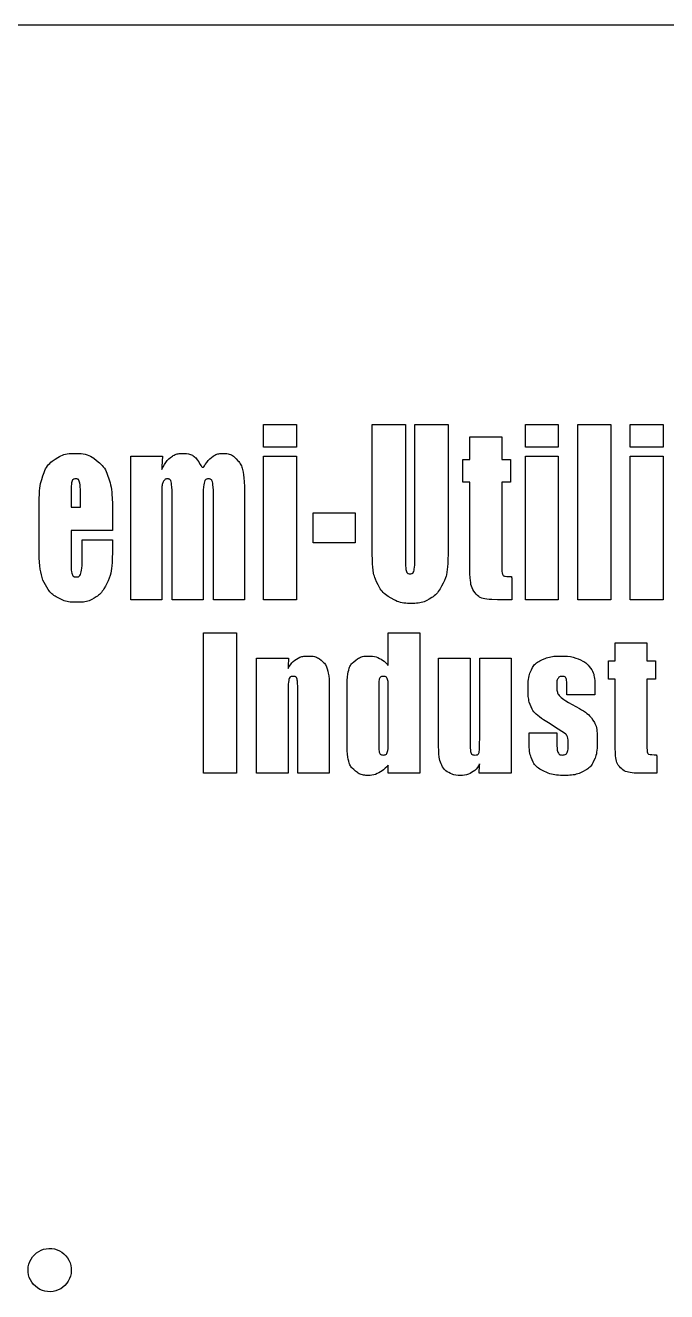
# Model space of a CAD drawing. Header units: metres. Extents: x -400 to 400, y -75 to 435.
# Drawn here: x 61.3 to 108.7, y 341.3 to 435 of the extents above; entities that cross this region are included whole.
import ezdxf

# ---------------------------------------------------------------- set-up
doc = ezdxf.new("R2010")
doc.units = ezdxf.units.M

msp = doc.modelspace()

# ---------------------------------------------------------------- linework, layer by layer
for p, q in [((390, 435), (20, 435)), ((78.8972, 403.786), (78.8972, 405.475)), ((78.8972, 405.475), (81.3268, 405.475)), ((81.3268, 405.475), (81.3268, 403.786)), ((86.9264, 397.562), (86.9264, 405.475)), ((86.9264, 405.475), (89.3853, 405.475)), ((89.3853, 405.475), (89.3853, 395.662)), ((90.0918, 395.816), (90.0918, 405.475)), ((90.0918, 405.475), (92.5506, 405.475)), ((92.5506, 405.475), (92.5506, 396.649)), ((98.2729, 403.786), (98.2729, 405.475)), ((98.2729, 405.475), (100.702, 405.475)), ((100.702, 405.475), (100.702, 403.786)), ((102.147, 392.514), (102.147, 405.475)), ((102.147, 405.475), (104.576, 405.475)), ((104.576, 405.475), (104.576, 392.514)), ((106.021, 403.786), (106.021, 405.475)), ((106.021, 405.475), (108.451, 405.475)), ((108.451, 405.475), (108.451, 403.786)), ((81.3268, 403.786), (78.8972, 403.786)), ((94.1533, 402.881), (94.1533, 404.554)), ((94.1533, 404.554), (96.5185, 404.554)), ((96.5185, 404.554), (96.5185, 402.881)), ((100.702, 403.786), (98.2729, 403.786)), ((108.451, 403.786), (106.021, 403.786)), ((63.2631, 402.756), (63.4689, 402.901)), ((63.4689, 402.901), (63.6785, 403.041)), ((63.6785, 403.041), (63.7858, 403.105)), ((63.7858, 403.105), (63.8959, 403.163)), ((63.8959, 403.163), (64.0098, 403.212)), ((64.0098, 403.212), (64.1276, 403.252)), ((64.1276, 403.252), (64.2493, 403.283)), ((64.2493, 403.283), (64.3748, 403.305)), ((64.3748, 403.305), (64.5044, 403.319)), ((64.5044, 403.319), (64.6389, 403.326)), ((64.6389, 403.326), (64.9257, 403.329)), ((64.9257, 403.329), (65.2366, 403.326)), ((65.2366, 403.326), (65.3942, 403.317)), ((65.3942, 403.317), (65.5482, 403.301)), ((65.5482, 403.301), (65.6956, 403.274)), ((65.6956, 403.274), (65.8356, 403.236)), ((65.8356, 403.236), (65.9686, 403.188)), ((65.9686, 403.188), (66.0943, 403.128)), ((66.0943, 403.128), (66.213, 403.059)), ((66.213, 403.059), (66.3262, 402.981)), ((66.3262, 402.981), (66.5438, 402.813)), ((66.5438, 402.813), (66.7561, 402.638)), ((69.0782, 392.514), (69.0782, 403.137)), ((69.0782, 403.137), (71.4084, 403.137)), ((71.4084, 403.137), (71.3777, 402.379)), ((71.7164, 402.746), (71.7742, 402.811)), ((71.7742, 402.811), (71.8956, 402.926)), ((71.8956, 402.926), (72.0215, 403.028)), ((72.0215, 403.028), (72.1487, 403.127)), ((72.1487, 403.127), (72.2138, 403.172)), ((72.2138, 403.172), (72.2803, 403.212)), ((72.2803, 403.212), (72.3491, 403.247)), ((72.3491, 403.247), (72.42, 403.275)), ((72.42, 403.275), (72.4933, 403.297)), ((72.4933, 403.297), (72.5685, 403.313)), ((72.5685, 403.313), (72.6467, 403.322)), ((72.6467, 403.322), (72.7314, 403.327)), ((72.7314, 403.327), (72.9371, 403.329)), ((72.9371, 403.329), (73.0648, 403.328)), ((73.0648, 403.328), (73.2048, 403.321)), ((73.2048, 403.321), (73.3503, 403.301)), ((73.3503, 403.301), (73.4228, 403.285)), ((73.4228, 403.285), (73.4942, 403.262)), ((73.4942, 403.262), (73.5636, 403.234)), ((73.5636, 403.234), (73.6308, 403.2)), ((73.6308, 403.2), (73.6961, 403.159)), ((73.6961, 403.159), (73.7591, 403.112)), ((73.7591, 403.112), (73.8202, 403.059)), ((73.8202, 403.059), (73.8791, 402.999)), ((73.8791, 402.999), (73.9359, 402.934)), ((73.9359, 402.934), (73.9906, 402.861)), ((73.9906, 402.861), (74.0937, 402.703)), ((74.7434, 402.746), (74.8016, 402.811)), ((74.8016, 402.811), (74.9227, 402.926)), ((74.9227, 402.926), (75.0467, 403.028)), ((75.0467, 403.028), (75.1718, 403.127)), ((75.1718, 403.127), (75.2355, 403.172)), ((75.2355, 403.172), (75.3004, 403.212)), ((75.3004, 403.212), (75.3669, 403.247)), ((75.3669, 403.247), (75.4352, 403.275)), ((75.4352, 403.275), (75.5051, 403.297)), ((75.5051, 403.297), (75.5768, 403.313)), ((75.5768, 403.313), (75.6504, 403.322)), ((75.6504, 403.322), (75.7267, 403.327)), ((75.7267, 403.327), (75.8922, 403.329)), ((75.8922, 403.329), (76.077, 403.326)), ((76.077, 403.326), (76.172, 403.32)), ((76.172, 403.32), (76.2654, 403.307)), ((76.2654, 403.307), (76.3549, 403.286)), ((76.3549, 403.286), (76.44, 403.257)), ((76.44, 403.257), (76.5209, 403.219)), ((76.5209, 403.219), (76.5973, 403.174)), ((76.5973, 403.174), (76.6697, 403.12)), ((76.6697, 403.12), (76.7389, 403.06)), ((76.7389, 403.06), (76.8716, 402.929)), ((76.8716, 402.929), (77.0011, 402.794)), ((77.0011, 402.794), (77.0622, 402.725)), ((78.8972, 392.514), (78.8972, 403.137)), ((78.8972, 403.137), (81.3268, 403.137)), ((81.3268, 403.137), (81.3268, 392.514)), ((93.6451, 401.2), (93.6451, 402.881)), ((93.6451, 402.881), (94.1533, 402.881)), ((96.5185, 402.881), (97.155, 402.881)), ((97.155, 402.881), (97.155, 401.2)), ((98.2729, 392.514), (98.2729, 403.137)), ((98.2729, 403.137), (100.702, 403.137)), ((100.702, 403.137), (100.702, 392.514)), ((106.021, 392.514), (106.021, 403.137)), ((106.021, 403.137), (108.451, 403.137)), ((108.451, 403.137), (108.451, 392.514)), ((62.5696, 401.668), (62.6635, 401.934)), ((62.6635, 401.934), (62.715, 402.062)), ((62.715, 402.062), (62.772, 402.184)), ((62.772, 402.184), (62.836, 402.298)), ((62.836, 402.298), (62.9072, 402.405)), ((62.9072, 402.405), (62.9859, 402.504)), ((62.9859, 402.504), (63.0717, 402.595)), ((63.0717, 402.595), (63.1647, 402.678)), ((63.1647, 402.678), (63.2631, 402.756)), ((66.7561, 402.638), (66.8574, 402.547)), ((66.8574, 402.547), (66.9527, 402.45)), ((66.9527, 402.45), (67.0401, 402.346)), ((67.0401, 402.346), (67.1195, 402.236)), ((67.1195, 402.236), (67.1909, 402.118)), ((67.1909, 402.118), (67.2543, 401.994)), ((67.2543, 401.994), (67.31, 401.862)), ((67.31, 401.862), (67.3596, 401.726)), ((71.3777, 402.379), (71.3724, 402.166)), ((71.3724, 402.166), (71.3753, 402.156)), ((71.3753, 402.156), (71.3803, 402.159)), ((71.3803, 402.159), (71.4634, 402.333)), ((71.4634, 402.333), (71.5562, 402.511)), ((71.5562, 402.511), (71.6073, 402.595)), ((71.6073, 402.595), (71.6608, 402.674)), ((71.6608, 402.674), (71.7164, 402.746)), ((74.0937, 402.703), (74.1878, 402.544)), ((74.1878, 402.544), (74.2728, 402.41)), ((74.2728, 402.41), (74.3114, 402.361)), ((74.3114, 402.361), (74.3479, 402.327)), ((74.3479, 402.327), (74.3816, 402.311)), ((74.3816, 402.311), (74.4133, 402.311)), ((74.4133, 402.311), (74.4432, 402.325)), ((74.4432, 402.325), (74.4714, 402.35)), ((74.4714, 402.35), (74.5253, 402.423)), ((74.5253, 402.423), (74.5779, 402.511)), ((74.5779, 402.511), (74.6866, 402.674)), ((74.6866, 402.674), (74.7434, 402.746)), ((77.0622, 402.725), (77.1188, 402.652)), ((77.1188, 402.652), (77.1698, 402.576)), ((77.1698, 402.576), (77.2148, 402.496)), ((77.2148, 402.496), (77.2539, 402.413)), ((77.2539, 402.413), (77.2871, 402.325)), ((77.2871, 402.325), (77.3147, 402.234)), ((77.3147, 402.234), (77.338, 402.141)), ((77.338, 402.141), (77.3768, 401.948)), ((77.3768, 401.948), (77.4132, 401.75)), ((62.3446, 400.757), (62.3704, 400.934)), ((62.3704, 400.934), (62.4018, 401.099)), ((62.4018, 401.099), (62.4388, 401.252)), ((62.4388, 401.252), (62.4799, 401.396)), ((62.4799, 401.396), (62.5696, 401.668)), ((64.6651, 400.915), (64.6579, 400.702)), ((64.6772, 401.069), (64.6651, 400.915)), ((64.694, 401.171), (64.6772, 401.069)), ((64.7131, 401.244), (64.694, 401.171)), ((64.7338, 401.31), (64.7131, 401.244)), ((64.7623, 401.369), (64.7338, 401.31)), ((64.7818, 401.392), (64.7623, 401.369)), ((64.8052, 401.411), (64.7818, 401.392)), ((64.8324, 401.426), (64.8052, 401.411)), ((64.8635, 401.437), (64.8324, 401.426)), ((64.9356, 401.446), (64.8635, 401.437)), ((65.0114, 401.448), (64.9356, 401.446)), ((65.0813, 401.446), (65.0114, 401.448)), ((65.1416, 401.435), (65.0813, 401.446)), ((65.1678, 401.422), (65.1416, 401.435)), ((65.191, 401.405), (65.1678, 401.422)), ((65.2115, 401.382), (65.191, 401.405)), ((65.2292, 401.355), (65.2115, 401.382)), ((65.2571, 401.286), (65.2292, 401.355)), ((65.2796, 401.208), (65.2571, 401.286)), ((65.3004, 401.124), (65.2796, 401.208)), ((65.3188, 401.015), (65.3004, 401.124)), ((65.3321, 400.862), (65.3188, 401.015)), ((67.3596, 401.726), (67.4491, 401.444)), ((67.4491, 401.444), (67.5338, 401.155)), ((67.5338, 401.155), (67.5729, 401.001)), ((67.5729, 401.001), (67.6078, 400.837)), ((71.3836, 400.962), (71.3791, 400.884)), ((71.3923, 401.037), (71.3836, 400.962)), ((71.4087, 401.107), (71.3923, 401.037)), ((71.4333, 401.17), (71.4087, 401.107)), ((71.4654, 401.229), (71.4333, 401.17)), ((71.5016, 401.284), (71.4654, 401.229)), ((71.539, 401.337), (71.5016, 401.284)), ((71.5783, 401.384), (71.539, 401.337)), ((71.621, 401.418), (71.5783, 401.384)), ((71.6679, 401.439), (71.621, 401.418)), ((71.7194, 401.447), (71.6679, 401.439)), ((71.7807, 401.448), (71.7194, 401.447)), ((71.854, 401.446), (71.7807, 401.448)), ((71.8914, 401.441), (71.854, 401.446)), ((71.9269, 401.431), (71.8914, 401.441)), ((71.9585, 401.414), (71.9269, 401.431)), ((71.9861, 401.391), (71.9585, 401.414)), ((72.0096, 401.362), (71.9861, 401.391)), ((72.0291, 401.326), (72.0096, 401.362)), ((72.0571, 401.238), (72.0291, 401.326)), ((72.0769, 401.136), (72.0571, 401.238)), ((72.0951, 401.023), (72.0769, 401.136)), ((72.1109, 400.858), (72.0951, 401.023)), ((74.4709, 401.014), (74.4502, 400.856)), ((74.4948, 401.128), (74.4709, 401.014)), ((74.5204, 401.232), (74.4948, 401.128)), ((74.5534, 401.323), (74.5204, 401.232)), ((74.5748, 401.36), (74.5534, 401.323)), ((74.6, 401.39), (74.5748, 401.36)), ((74.6288, 401.414), (74.6, 401.39)), ((74.6614, 401.43), (74.6288, 401.414)), ((74.6976, 401.44), (74.6614, 401.43)), ((74.7364, 401.446), (74.6976, 401.44)), ((74.8183, 401.448), (74.7364, 401.446)), ((74.8994, 401.446), (74.8183, 401.448)), ((74.9373, 401.44), (74.8994, 401.446)), ((74.9726, 401.43), (74.9373, 401.44)), ((75.0041, 401.413), (74.9726, 401.43)), ((75.032, 401.389), (75.0041, 401.413)), ((75.0562, 401.359), (75.032, 401.389)), ((75.0767, 401.322), (75.0562, 401.359)), ((75.1077, 401.23), (75.0767, 401.322)), ((75.1313, 401.124), (75.1077, 401.23)), ((75.1533, 401.009), (75.1313, 401.124)), ((75.1723, 400.85), (75.1533, 401.009)), ((77.4132, 401.75), (77.4447, 401.521)), ((77.4447, 401.521), (77.4679, 401.237)), ((77.4679, 401.237), (77.4816, 400.893)), ((94.1533, 401.2), (93.6451, 401.2)), ((94.1533, 395.628), (94.1533, 401.2)), ((97.155, 401.2), (96.5185, 401.2)), ((96.5185, 401.2), (96.5185, 395.399)), ((62.2969, 399.95), (62.3103, 400.366)), ((62.3103, 400.366), (62.3246, 400.568)), ((62.3246, 400.568), (62.3446, 400.757)), ((64.6579, 400.702), (64.6545, 400.243)), ((64.6545, 400.243), (64.6545, 399.366)), ((65.3401, 400.66), (65.3321, 400.862)), ((65.3438, 400.235), (65.3401, 400.66)), ((65.3438, 399.366), (65.3438, 400.235)), ((67.6078, 400.837), (67.6376, 400.659)), ((67.6376, 400.659), (67.6619, 400.466)), ((67.6619, 400.466), (67.6808, 400.259)), ((67.6808, 400.259), (67.6944, 400.038)), ((67.6944, 400.038), (67.707, 399.578)), ((71.368, 400.362), (71.3673, 392.514)), ((71.3719, 400.696), (71.368, 400.362)), ((71.3791, 400.884), (71.3719, 400.696)), ((72.1224, 400.598), (72.1109, 400.858)), ((72.1294, 400.234), (72.1224, 400.598)), ((72.1323, 399.436), (72.1294, 400.234)), ((74.4258, 400.293), (74.4217, 399.591)), ((74.435, 400.618), (74.4258, 400.293)), ((74.4502, 400.856), (74.435, 400.618)), ((75.1864, 400.612), (75.1723, 400.85)), ((75.1948, 400.288), (75.1864, 400.612)), ((75.1985, 399.59), (75.1948, 400.288)), ((77.4816, 400.893), (77.487, 400.511)), ((77.487, 400.511), (77.4879, 392.514)), ((62.295, 399.625), (62.2969, 399.95)), ((62.2959, 395.965), (62.295, 399.625)), ((64.6545, 399.366), (65.3438, 399.366)), ((67.707, 399.578), (67.709, 399.218)), ((67.709, 399.218), (67.709, 397.637)), ((72.1323, 392.514), (72.1323, 399.436)), ((74.4217, 399.591), (74.4217, 392.514)), ((75.1985, 392.514), (75.1985, 399.59)), ((82.5614, 396.709), (82.5614, 398.942)), ((82.5614, 398.942), (85.6627, 398.942)), ((85.6627, 398.942), (85.6627, 396.709)), ((67.709, 397.637), (64.6545, 397.637)), ((64.6545, 397.637), (64.6545, 395.26)), ((86.9297, 396.427), (86.9264, 397.562)), ((65.4721, 395.46), (65.4721, 396.949)), ((65.4721, 396.949), (67.709, 396.949)), ((67.709, 396.949), (67.709, 396.055)), ((85.6627, 396.709), (82.5614, 396.709)), ((86.937, 395.884), (86.9297, 396.427)), ((92.5506, 396.649), (92.5466, 395.879)), ((62.3018, 395.614), (62.2959, 395.965)), ((62.3172, 395.289), (62.3018, 395.614)), ((62.3428, 395.012), (62.3172, 395.289)), ((65.4671, 395.048), (65.4721, 395.46)), ((67.7038, 395.533), (67.6926, 395.262)), ((67.709, 396.055), (67.7038, 395.533)), ((86.9493, 395.468), (86.937, 395.884)), ((86.9658, 395.166), (86.9493, 395.468)), ((89.3853, 395.662), (89.389, 395.224)), ((90.0797, 395.083), (90.0882, 395.318)), ((90.0882, 395.318), (90.0918, 395.816)), ((92.538, 395.498), (92.5233, 395.19)), ((92.5466, 395.879), (92.538, 395.498)), ((94.1568, 394.812), (94.1533, 395.628)), ((96.5185, 395.399), (96.5228, 394.868)), ((62.3778, 394.778), (62.3428, 395.012)), ((62.4177, 394.567), (62.3778, 394.778)), ((62.4599, 394.361), (62.4177, 394.567)), ((62.5103, 394.159), (62.4599, 394.361)), ((64.6545, 395.26), (64.6587, 394.888)), ((64.6587, 394.888), (64.6682, 394.712)), ((64.6682, 394.712), (64.684, 394.578)), ((64.684, 394.578), (64.7056, 394.484)), ((64.7056, 394.484), (64.7304, 394.411)), ((64.7304, 394.411), (64.7567, 394.343)), ((65.3113, 394.31), (65.3501, 394.389)), ((65.3501, 394.389), (65.3815, 394.479)), ((65.3815, 394.479), (65.411, 394.575)), ((65.411, 394.575), (65.4368, 394.692)), ((65.4368, 394.692), (65.4557, 394.848)), ((65.4557, 394.848), (65.4671, 395.048)), ((67.5864, 394.474), (67.5446, 394.295)), ((67.6184, 394.651), (67.5864, 394.474)), ((67.6479, 394.83), (67.6184, 394.651)), ((67.6737, 395.029), (67.6479, 394.83)), ((67.6926, 395.262), (67.6737, 395.029)), ((86.9849, 394.927), (86.9658, 395.166)), ((87.0061, 394.7), (86.9849, 394.927)), ((87.0385, 394.475), (87.0061, 394.7)), ((87.0618, 394.364), (87.0385, 394.475)), ((87.0907, 394.255), (87.0618, 394.364)), ((89.389, 395.224), (89.3973, 395.018)), ((89.3973, 395.018), (89.4113, 394.863)), ((89.4113, 394.863), (89.4304, 394.754)), ((89.4304, 394.754), (89.4523, 394.671)), ((89.4523, 394.671), (89.4757, 394.594)), ((89.4757, 394.594), (89.5048, 394.527)), ((89.5048, 394.527), (89.5232, 394.5)), ((89.5232, 394.5), (89.5443, 394.478)), ((89.5443, 394.478), (89.5684, 394.46)), ((89.5684, 394.46), (89.5953, 394.448)), ((89.5953, 394.448), (89.6571, 394.437)), ((89.6571, 394.437), (89.7271, 394.435)), ((89.7271, 394.435), (89.801, 394.437)), ((89.801, 394.437), (89.8704, 394.449)), ((89.8704, 394.449), (89.9007, 394.463)), ((89.9007, 394.463), (89.9274, 394.482)), ((89.9274, 394.482), (89.9508, 394.506)), ((89.9508, 394.506), (89.9706, 394.536)), ((89.9706, 394.536), (90.0011, 394.61)), ((90.0011, 394.61), (90.0248, 394.695)), ((90.0248, 394.695), (90.0466, 394.787)), ((90.0466, 394.787), (90.0658, 394.908)), ((90.0658, 394.908), (90.0797, 395.083)), ((92.4552, 394.544), (92.4185, 394.344)), ((92.4804, 394.743), (92.4552, 394.544)), ((92.5034, 394.948), (92.4804, 394.743)), ((92.5233, 395.19), (92.5034, 394.948)), ((94.1648, 394.428), (94.1568, 394.812)), ((94.1782, 394.14), (94.1648, 394.428)), ((96.5228, 394.868), (96.5327, 394.635)), ((96.5327, 394.635), (96.5492, 394.479)), ((96.5492, 394.479), (96.5597, 394.429)), ((96.5597, 394.429), (96.5715, 394.393)), ((96.5715, 394.393), (96.5973, 394.347)), ((62.5757, 393.965), (62.5103, 394.159)), ((62.6573, 393.78), (62.5757, 393.965)), ((62.7539, 393.603), (62.6573, 393.78)), ((62.8587, 393.43), (62.7539, 393.603)), ((62.9664, 393.26), (62.8587, 393.43)), ((64.7567, 394.343), (64.7888, 394.284)), ((64.7888, 394.284), (64.8088, 394.26)), ((64.8088, 394.26), (64.8316, 394.24)), ((64.8316, 394.24), (64.8573, 394.225)), ((64.8573, 394.225), (64.8862, 394.214)), ((64.8862, 394.214), (64.952, 394.204)), ((64.952, 394.204), (65.0283, 394.203)), ((65.0283, 394.203), (65.1114, 394.205)), ((65.1114, 394.205), (65.1526, 394.209)), ((65.1526, 394.209), (65.1916, 394.218)), ((65.1916, 394.218), (65.2271, 394.232)), ((65.2271, 394.232), (65.2589, 394.253)), ((65.2589, 394.253), (65.2869, 394.279)), ((65.2869, 394.279), (65.3113, 394.31)), ((67.1949, 393.522), (67.0828, 393.324)), ((67.3042, 393.722), (67.1949, 393.522)), ((67.4035, 393.919), (67.3042, 393.722)), ((67.4841, 394.11), (67.4035, 393.919)), ((67.5446, 394.295), (67.4841, 394.11)), ((87.1252, 394.147), (87.0907, 394.255)), ((87.165, 394.041), (87.1252, 394.147)), ((87.2592, 393.832), (87.165, 394.041)), ((87.3645, 393.626), (87.2592, 393.832)), ((87.4739, 393.422), (87.3645, 393.626)), ((87.5329, 393.324), (87.4739, 393.422)), ((92.0658, 393.518), (91.9494, 393.311)), ((92.1788, 393.728), (92.0658, 393.518)), ((92.2803, 393.936), (92.1788, 393.728)), ((92.3608, 394.141), (92.2803, 393.936)), ((92.3927, 394.243), (92.3608, 394.141)), ((92.4185, 394.344), (92.3927, 394.243)), ((94.1964, 393.941), (94.1782, 394.14)), ((94.2174, 393.79), (94.1964, 393.941)), ((94.2402, 393.648), (94.2174, 393.79)), ((94.2713, 393.51), (94.2402, 393.648)), ((94.3176, 393.38), (94.2713, 393.51)), ((96.5973, 394.347), (96.6271, 394.308)), ((96.6271, 394.308), (96.6484, 394.29)), ((96.6484, 394.29), (96.6776, 394.274)), ((96.6776, 394.274), (96.7168, 394.26)), ((96.7168, 394.26), (96.7663, 394.249)), ((96.7663, 394.249), (96.8966, 394.233)), ((96.8966, 394.233), (97.0571, 394.228)), ((97.0571, 394.228), (97.1901, 394.227)), ((97.1901, 394.227), (97.2272, 394.222)), ((97.2272, 394.222), (97.2387, 394.212)), ((97.2387, 394.212), (97.2463, 394.191)), ((97.2463, 394.191), (97.2534, 394.106)), ((97.2534, 394.106), (97.2543, 392.514)), ((63.0237, 393.177), (62.9664, 393.26)), ((63.085, 393.098), (63.0237, 393.177)), ((63.1512, 393.024), (63.085, 393.098)), ((63.2228, 392.954), (63.1512, 393.024)), ((63.2997, 392.888), (63.2228, 392.954)), ((63.3818, 392.827), (63.2997, 392.888)), ((63.469, 392.771), (63.3818, 392.827)), ((63.5602, 392.718), (63.469, 392.771)), ((63.7493, 392.618), (63.5602, 392.718)), ((63.9413, 392.521), (63.7493, 392.618)), ((64.0395, 392.477), (63.9413, 392.521)), ((66.0894, 392.479), (65.9959, 392.438)), ((66.179, 392.524), (66.0894, 392.479)), ((66.351, 392.622), (66.179, 392.524)), ((66.5201, 392.724), (66.351, 392.622)), ((66.6023, 392.779), (66.5201, 392.724)), ((66.6818, 392.839), (66.6023, 392.779)), ((66.7578, 392.904), (66.6818, 392.839)), ((66.8298, 392.976), (66.7578, 392.904)), ((66.8984, 393.054), (66.8298, 392.976)), ((66.9632, 393.139), (66.8984, 393.054)), ((67.0244, 393.229), (66.9632, 393.139)), ((67.0828, 393.324), (67.0244, 393.229)), ((71.3673, 392.514), (69.0782, 392.514)), ((74.4217, 392.514), (72.1323, 392.514)), ((77.4879, 392.514), (75.1985, 392.514)), ((81.3268, 392.514), (78.8972, 392.514)), ((87.5968, 393.228), (87.5329, 393.324)), ((87.6673, 393.138), (87.5968, 393.228)), ((87.7448, 393.052), (87.6673, 393.138)), ((87.829, 392.971), (87.7448, 393.052)), ((87.92, 392.895), (87.829, 392.971)), ((88.0176, 392.823), (87.92, 392.895)), ((88.1201, 392.755), (88.0176, 392.823)), ((88.334, 392.626), (88.1201, 392.755)), ((88.5514, 392.5), (88.334, 392.626)), ((88.6628, 392.443), (88.5514, 392.5)), ((91.1577, 392.566), (90.9685, 392.46)), ((91.3441, 392.676), (91.1577, 392.566)), ((91.4344, 392.735), (91.3441, 392.676)), ((91.5212, 392.799), (91.4344, 392.735)), ((91.6037, 392.869), (91.5212, 392.799)), ((91.6817, 392.945), (91.6037, 392.869)), ((91.7551, 393.027), (91.6817, 392.945)), ((91.8239, 393.116), (91.7551, 393.027)), ((91.8885, 393.211), (91.8239, 393.116)), ((91.9494, 393.311), (91.8885, 393.211)), ((94.3803, 393.257), (94.3176, 393.38)), ((94.4583, 393.141), (94.3803, 393.257)), ((94.5446, 393.03), (94.4583, 393.141)), ((94.6327, 392.921), (94.5446, 393.03)), ((94.7242, 392.822), (94.6327, 392.921)), ((94.8221, 392.741), (94.7242, 392.822)), ((94.8735, 392.708), (94.8221, 392.741)), ((94.9267, 392.68), (94.8735, 392.708)), ((95.0377, 392.638), (94.9267, 392.68)), ((95.1518, 392.606), (95.0377, 392.638)), ((95.27, 392.576), (95.1518, 392.606)), ((95.4072, 392.549), (95.27, 392.576)), ((95.5798, 392.53), (95.4072, 392.549)), ((95.7907, 392.519), (95.5798, 392.53)), ((96.2128, 392.514), (95.7907, 392.519)), ((97.2543, 392.514), (96.2128, 392.514)), ((100.702, 392.514), (98.2729, 392.514)), ((104.576, 392.514), (102.147, 392.514)), ((108.451, 392.514), (106.021, 392.514)), ((64.1405, 392.437), (64.0395, 392.477)), ((64.245, 392.403), (64.1405, 392.437)), ((64.3533, 392.375), (64.245, 392.403)), ((64.465, 392.353), (64.3533, 392.375)), ((64.5804, 392.338), (64.465, 392.353)), ((64.6995, 392.328), (64.5804, 392.338)), ((64.8215, 392.324), (64.6995, 392.328)), ((65.0717, 392.322), (64.8215, 392.324)), ((65.3246, 392.324), (65.0717, 392.322)), ((65.4485, 392.329), (65.3246, 392.324)), ((65.5687, 392.338), (65.4485, 392.329)), ((65.6836, 392.354), (65.5687, 392.338)), ((65.7932, 392.376), (65.6836, 392.354)), ((65.8971, 392.404), (65.7932, 392.376)), ((65.9959, 392.438), (65.8971, 392.404)), ((88.7772, 392.391), (88.6628, 392.443)), ((88.8955, 392.347), (88.7772, 392.391)), ((89.0181, 392.311), (88.8955, 392.347)), ((89.1448, 392.283), (89.0181, 392.311)), ((89.2756, 392.263), (89.1448, 392.283)), ((89.4101, 392.25), (89.2756, 392.263)), ((89.547, 392.244), (89.4101, 392.25)), ((89.82, 392.241), (89.547, 392.244)), ((90.0815, 392.244), (89.82, 392.241)), ((90.2066, 392.249), (90.0815, 392.244)), ((90.3279, 392.259), (90.2066, 392.249)), ((90.4449, 392.276), (90.3279, 392.259)), ((90.5578, 392.3), (90.4449, 392.276)), ((90.6664, 392.33), (90.5578, 392.3)), ((90.7708, 392.368), (90.6664, 392.33)), ((90.8712, 392.411), (90.7708, 392.368)), ((90.9685, 392.46), (90.8712, 392.411)), ((74.4542, 379.673), (74.4542, 390.064)), ((74.4542, 390.064), (76.8831, 390.064)), ((76.8831, 390.064), (76.8831, 379.673)), ((88.12, 387.82), (88.1206, 390.064)), ((88.1206, 390.064), (90.4513, 390.064)), ((90.4513, 390.064), (90.4513, 379.673)), ((104.916, 387.985), (104.916, 389.326)), ((104.916, 389.326), (107.252, 389.326)), ((107.252, 389.326), (107.252, 387.985)), ((78.3797, 379.673), (78.3797, 388.19)), ((78.3797, 388.19), (80.7508, 388.19)), ((80.7508, 388.19), (80.7205, 387.602)), ((80.8859, 387.705), (80.9846, 387.833)), ((80.9846, 387.833), (81.0374, 387.889)), ((81.0374, 387.889), (81.0927, 387.94)), ((81.0927, 387.94), (81.2093, 388.03)), ((81.2093, 388.03), (81.3306, 388.11)), ((81.3306, 388.11), (81.4536, 388.186)), ((81.4536, 388.186), (81.5811, 388.253)), ((81.5811, 388.253), (81.6481, 388.28)), ((81.6481, 388.28), (81.7172, 388.302)), ((81.7172, 388.302), (81.7889, 388.319)), ((81.7889, 388.319), (81.8629, 388.331)), ((81.8629, 388.331), (82.0187, 388.343)), ((82.0187, 388.343), (82.1894, 388.344)), ((82.1894, 388.344), (82.3759, 388.342)), ((82.3759, 388.342), (82.4709, 388.337)), ((82.4709, 388.337), (82.5637, 388.327)), ((82.5637, 388.327), (82.6521, 388.31)), ((82.6521, 388.31), (82.7362, 388.287)), ((82.7362, 388.287), (82.8156, 388.258)), ((82.8156, 388.258), (82.8905, 388.222)), ((82.8905, 388.222), (82.961, 388.18)), ((82.961, 388.18), (83.0282, 388.132)), ((83.0282, 388.132), (83.1565, 388.03)), ((83.1565, 388.03), (83.2816, 387.924)), ((83.2816, 387.924), (83.3406, 387.869)), ((83.3406, 387.869), (83.3953, 387.811)), ((83.3953, 387.811), (83.4447, 387.75)), ((85.4038, 387.763), (85.456, 387.82)), ((85.456, 387.82), (85.5763, 387.929)), ((85.5763, 387.929), (85.709, 388.033)), ((85.709, 388.033), (85.8447, 388.135)), ((85.8447, 388.135), (85.9145, 388.181)), ((85.9145, 388.181), (85.9868, 388.223)), ((85.9868, 388.223), (86.0623, 388.259)), ((86.0623, 388.259), (86.1409, 388.288)), ((86.1409, 388.288), (86.223, 388.311)), ((86.223, 388.311), (86.308, 388.327)), ((86.308, 388.327), (86.396, 388.337)), ((86.396, 388.337), (86.4852, 388.342)), ((86.4852, 388.342), (86.6584, 388.344)), ((86.6584, 388.344), (86.8144, 388.343)), ((86.8144, 388.343), (86.9569, 388.335)), ((86.9569, 388.335), (87.0921, 388.313)), ((87.0921, 388.313), (87.2213, 388.277)), ((87.2213, 388.277), (87.345, 388.227)), ((87.345, 388.227), (87.4657, 388.171)), ((87.4657, 388.171), (87.5855, 388.111)), ((87.5855, 388.111), (87.7023, 388.045)), ((87.7023, 388.045), (87.8144, 387.966)), ((87.8144, 387.966), (87.9207, 387.871)), ((87.9207, 387.871), (88.0179, 387.769)), ((88.1164, 387.705), (88.12, 387.82)), ((91.8436, 382.324), (91.8436, 388.19)), ((91.8436, 388.19), (94.1744, 388.19)), ((94.1744, 388.19), (94.1744, 382.284)), ((94.884, 382.342), (94.884, 388.19)), ((94.884, 388.19), (97.2148, 388.19)), ((97.2148, 388.19), (97.2148, 379.673)), ((99.0147, 387.778), (99.0866, 387.838)), ((99.0866, 387.838), (99.1657, 387.893)), ((99.1657, 387.893), (99.2515, 387.944)), ((99.2515, 387.944), (99.3426, 387.992)), ((99.3426, 387.992), (99.5335, 388.081)), ((99.5335, 388.081), (99.7281, 388.167)), ((99.7281, 388.167), (99.8279, 388.207)), ((99.8279, 388.207), (99.9305, 388.242)), ((99.9305, 388.242), (100.037, 388.272)), ((100.037, 388.272), (100.147, 388.297)), ((100.147, 388.297), (100.261, 388.316)), ((100.261, 388.316), (100.38, 388.33)), ((100.38, 388.33), (100.626, 388.342)), ((100.626, 388.342), (100.88, 388.344)), ((100.88, 388.344), (101.133, 388.343)), ((101.133, 388.343), (101.376, 388.332)), ((101.376, 388.332), (101.601, 388.305)), ((101.601, 388.305), (101.707, 388.285)), ((101.707, 388.285), (101.807, 388.261)), ((101.807, 388.261), (101.996, 388.199)), ((101.996, 388.199), (102.176, 388.129)), ((102.176, 388.129), (102.352, 388.057)), ((102.352, 388.057), (102.518, 387.978)), ((102.518, 387.978), (102.594, 387.935)), ((102.594, 387.935), (102.665, 387.889)), ((102.665, 387.889), (102.73, 387.84)), ((102.73, 387.84), (102.791, 387.789)), ((104.414, 386.637), (104.414, 387.985)), ((104.414, 387.985), (104.916, 387.985)), ((107.252, 387.985), (107.881, 387.985)), ((107.881, 387.985), (107.881, 386.637)), ((80.7205, 387.602), (80.7153, 387.437)), ((80.7153, 387.437), (80.718, 387.429)), ((80.718, 387.429), (80.7224, 387.431)), ((80.7224, 387.431), (80.7994, 387.567)), ((80.7994, 387.567), (80.8859, 387.705)), ((83.4447, 387.75), (83.4884, 387.686)), ((83.4884, 387.686), (83.5264, 387.618)), ((83.5264, 387.618), (83.5588, 387.547)), ((83.5588, 387.547), (83.5858, 387.472)), ((83.5858, 387.472), (83.6086, 387.395)), ((83.6086, 387.395), (83.6469, 387.237)), ((83.6469, 387.237), (83.6828, 387.073)), ((83.6828, 387.073), (83.714, 386.883)), ((83.714, 386.883), (83.7367, 386.644)), ((85.1004, 386.797), (85.124, 387.005)), ((85.124, 387.005), (85.156, 387.17)), ((85.156, 387.17), (85.1928, 387.311)), ((85.1928, 387.311), (85.2321, 387.447)), ((85.2321, 387.447), (85.2557, 387.514)), ((85.2557, 387.514), (85.2838, 387.579)), ((85.2838, 387.579), (85.3178, 387.642)), ((85.3178, 387.642), (85.3578, 387.704)), ((85.3578, 387.704), (85.4038, 387.763)), ((88.0179, 387.769), (88.0987, 387.676)), ((88.0987, 387.676), (88.1068, 387.672)), ((88.1068, 387.672), (88.1126, 387.68)), ((88.1126, 387.68), (88.1164, 387.705)), ((98.5129, 386.752), (98.5356, 386.872)), ((98.5356, 386.872), (98.5633, 386.98)), ((98.5633, 386.98), (98.596, 387.078)), ((98.596, 387.078), (98.6323, 387.168)), ((98.6323, 387.168), (98.7114, 387.333)), ((98.7114, 387.333), (98.7945, 387.493)), ((98.7945, 387.493), (98.8404, 387.57)), ((98.8404, 387.57), (98.8916, 387.644)), ((98.8916, 387.644), (98.9496, 387.713)), ((98.9496, 387.713), (99.0147, 387.778)), ((102.791, 387.789), (102.898, 387.678)), ((102.898, 387.678), (102.995, 387.561)), ((102.995, 387.561), (103.089, 387.444)), ((103.089, 387.444), (103.173, 387.329)), ((103.173, 387.329), (103.24, 387.217)), ((103.24, 387.217), (103.288, 387.11)), ((103.288, 387.11), (103.319, 387.007)), ((103.319, 387.007), (103.341, 386.907)), ((103.341, 386.907), (103.361, 386.804)), ((80.714, 386.031), (80.7105, 385.537)), ((80.7218, 386.259), (80.714, 386.031)), ((80.7351, 386.426), (80.7218, 386.259)), ((80.7532, 386.536), (80.7351, 386.426)), ((80.774, 386.614), (80.7532, 386.536)), ((80.7964, 386.687), (80.774, 386.614)), ((80.8265, 386.75), (80.7964, 386.687)), ((80.8466, 386.775), (80.8265, 386.75)), ((80.8707, 386.796), (80.8466, 386.775)), ((80.8987, 386.812), (80.8707, 386.796)), ((80.9303, 386.824), (80.8987, 386.812)), ((81.0039, 386.834), (80.9303, 386.824)), ((81.0842, 386.836), (81.0039, 386.834)), ((81.1629, 386.835), (81.0842, 386.836)), ((81.2329, 386.825), (81.1629, 386.835)), ((81.2628, 386.815), (81.2329, 386.825)), ((81.2887, 386.801), (81.2628, 386.815)), ((81.3107, 386.783), (81.2887, 386.801)), ((81.3291, 386.761), (81.3107, 386.783)), ((81.3553, 386.706), (81.3291, 386.761)), ((81.374, 386.643), (81.3553, 386.706)), ((81.3909, 386.574), (81.374, 386.643)), ((81.4056, 386.477), (81.3909, 386.574)), ((81.4164, 386.327), (81.4056, 386.477)), ((81.423, 386.119), (81.4164, 386.327)), ((81.4258, 385.669), (81.423, 386.119)), ((83.7367, 386.644), (83.7505, 386.351)), ((83.7505, 386.351), (83.7558, 386.025)), ((83.7558, 386.025), (83.7565, 379.673)), ((85.081, 386.255), (85.0864, 386.541)), ((85.081, 381.608), (85.081, 386.255)), ((85.0864, 386.541), (85.1004, 386.797)), ((87.4149, 386.36), (87.4109, 386.102)), ((87.4109, 386.102), (87.4109, 381.816)), ((87.424, 386.483), (87.4149, 386.36)), ((87.439, 386.575), (87.424, 386.483)), ((87.4595, 386.641), (87.439, 386.575)), ((87.4831, 386.691), (87.4595, 386.641)), ((87.508, 386.739), (87.4831, 386.691)), ((87.5386, 386.78), (87.508, 386.739)), ((87.5796, 386.81), (87.5386, 386.78)), ((87.6319, 386.828), (87.5796, 386.81)), ((87.6946, 386.835), (87.6319, 386.828)), ((87.8331, 386.835), (87.6946, 386.835)), ((87.8972, 386.827), (87.8331, 386.835)), ((87.9508, 386.807), (87.8972, 386.827)), ((87.9924, 386.774), (87.9508, 386.807)), ((88.0234, 386.728), (87.9924, 386.774)), ((88.0485, 386.675), (88.0234, 386.728)), ((88.0722, 386.618), (88.0485, 386.675)), ((88.0945, 386.534), (88.0722, 386.618)), ((88.1045, 386.472), (88.0945, 386.534)), ((88.1128, 386.381), (88.1045, 386.472)), ((88.1185, 386.244), (88.1128, 386.381)), ((88.1206, 386.046), (88.1185, 386.244)), ((88.1206, 382.026), (88.1206, 386.046)), ((98.4691, 385.862), (98.4708, 386.169)), ((98.4708, 386.169), (98.4825, 386.479)), ((98.4825, 386.479), (98.4952, 386.621)), ((98.4952, 386.621), (98.5129, 386.752)), ((100.586, 386.443), (100.581, 386.352)), ((100.581, 386.352), (100.581, 386.247)), ((100.581, 386.247), (100.583, 386.009)), ((100.583, 386.009), (100.589, 385.904)), ((100.598, 386.521), (100.586, 386.443)), ((100.619, 386.587), (100.598, 386.521)), ((100.647, 386.642), (100.619, 386.587)), ((100.679, 386.691), (100.647, 386.642)), ((100.712, 386.739), (100.679, 386.691)), ((100.75, 386.78), (100.712, 386.739)), ((100.795, 386.81), (100.75, 386.78)), ((100.848, 386.828), (100.795, 386.81)), ((100.909, 386.835), (100.848, 386.828)), ((101.053, 386.835), (100.909, 386.835)), ((101.124, 386.827), (101.053, 386.835)), ((101.182, 386.807), (101.124, 386.827)), ((101.225, 386.775), (101.182, 386.807)), ((101.254, 386.73), (101.225, 386.775)), ((101.276, 386.679), (101.254, 386.73)), ((101.296, 386.623), (101.276, 386.679)), ((101.313, 386.55), (101.296, 386.623)), ((101.326, 386.443), (101.313, 386.55)), ((101.333, 386.3), (101.326, 386.443)), ((101.336, 385.996), (101.333, 386.3)), ((101.336, 385.469), (101.336, 385.996)), ((103.361, 386.804), (103.378, 386.686)), ((103.378, 386.686), (103.391, 386.543)), ((103.391, 386.543), (103.398, 386.372)), ((103.398, 386.372), (103.402, 386.034)), ((103.402, 386.034), (103.402, 385.469)), ((104.916, 386.637), (104.414, 386.637)), ((104.916, 382.169), (104.916, 386.637)), ((107.881, 386.637), (107.252, 386.637)), ((107.252, 386.637), (107.252, 381.986)), ((80.7105, 385.537), (80.7105, 379.673)), ((81.4258, 379.673), (81.4258, 385.669)), ((98.4707, 385.594), (98.4691, 385.862)), ((98.4816, 385.36), (98.4707, 385.594)), ((98.4933, 385.25), (98.4816, 385.36)), ((98.5097, 385.145), (98.4933, 385.25)), ((98.5308, 385.043), (98.5097, 385.145)), ((98.5566, 384.946), (98.5308, 385.043)), ((100.589, 385.904), (100.6, 385.817)), ((100.6, 385.817), (100.614, 385.746)), ((100.614, 385.746), (100.63, 385.684)), ((100.63, 385.684), (100.647, 385.622)), ((100.647, 385.622), (100.673, 385.56)), ((100.673, 385.56), (100.714, 385.494)), ((100.714, 385.494), (100.771, 385.426)), ((100.771, 385.426), (100.844, 385.355)), ((100.844, 385.355), (100.924, 385.283)), ((100.924, 385.283), (101.009, 385.208)), ((101.009, 385.208), (101.116, 385.126)), ((101.116, 385.126), (101.262, 385.028)), ((101.262, 385.028), (101.452, 384.914)), ((103.402, 385.469), (101.336, 385.469)), ((98.6207, 384.762), (98.5566, 384.946)), ((98.6941, 384.586), (98.6207, 384.762)), ((98.7747, 384.411), (98.6941, 384.586)), ((98.8254, 384.322), (98.7747, 384.411)), ((98.8886, 384.231), (98.8254, 384.322)), ((98.9679, 384.137), (98.8886, 384.231)), ((99.0639, 384.042), (98.9679, 384.137)), ((101.452, 384.914), (102.268, 384.462)), ((102.268, 384.462), (102.422, 384.372)), ((102.422, 384.372), (102.569, 384.283)), ((102.569, 384.283), (102.702, 384.194)), ((102.702, 384.194), (102.82, 384.107)), ((102.82, 384.107), (102.924, 384.021)), ((99.1765, 383.943), (99.0639, 384.042)), ((99.3059, 383.842), (99.1765, 383.943)), ((99.4517, 383.739), (99.3059, 383.842)), ((99.612, 383.633), (99.4517, 383.739)), ((99.9678, 383.408), (99.612, 383.633)), ((100.701, 382.95), (99.9678, 383.408)), ((102.924, 384.021), (103.013, 383.936)), ((103.013, 383.936), (103.088, 383.853)), ((103.088, 383.853), (103.153, 383.77)), ((103.153, 383.77), (103.263, 383.607)), ((103.263, 383.607), (103.367, 383.442)), ((103.367, 383.442), (103.414, 383.353)), ((103.414, 383.353), (103.457, 383.257)), ((103.457, 383.257), (103.494, 383.153)), ((103.494, 383.153), (103.523, 383.039)), ((91.8459, 381.754), (91.8436, 382.324)), ((94.1744, 382.284), (94.1774, 381.776)), ((94.8812, 381.808), (94.884, 382.342)), ((98.5326, 382.135), (98.5326, 382.664)), ((98.5326, 382.664), (100.598, 382.664)), ((100.598, 382.664), (100.598, 382.048)), ((100.972, 382.773), (100.701, 382.95)), ((101.153, 382.646), (100.972, 382.773)), ((101.25, 382.565), (101.153, 382.646)), ((101.301, 382.51), (101.25, 382.565)), ((101.343, 382.455), (101.301, 382.51)), ((101.362, 382.422), (101.343, 382.455)), ((101.379, 382.382), (101.362, 382.422)), ((101.406, 382.273), (101.379, 382.382)), ((101.422, 382.127), (101.406, 382.273)), ((103.523, 383.039), (103.546, 382.917)), ((103.546, 382.917), (103.563, 382.785)), ((103.563, 382.785), (103.573, 382.643)), ((103.573, 382.643), (103.578, 382.494)), ((103.578, 382.494), (103.581, 382.177)), ((103.581, 382.177), (103.579, 381.844)), ((85.0864, 381.332), (85.081, 381.608)), ((85.1004, 381.083), (85.0864, 381.332)), ((87.4109, 381.816), (87.4148, 381.547)), ((87.4148, 381.547), (87.4234, 381.419)), ((87.4234, 381.419), (87.4379, 381.319)), ((87.4379, 381.319), (87.4576, 381.248)), ((87.4576, 381.248), (87.4801, 381.191)), ((88.0456, 381.21), (88.0701, 381.274)), ((88.0701, 381.274), (88.0914, 381.361)), ((88.0914, 381.361), (88.107, 381.488)), ((88.107, 381.488), (88.1164, 381.66)), ((88.1164, 381.66), (88.1206, 382.026)), ((91.8593, 381.265), (91.8459, 381.754)), ((91.8708, 381.107), (91.8593, 381.265)), ((94.1774, 381.776), (94.1843, 381.545)), ((94.1843, 381.545), (94.1957, 381.382)), ((94.1957, 381.382), (94.2113, 381.281)), ((94.2113, 381.281), (94.2292, 381.213)), ((94.835, 381.22), (94.8509, 381.29)), ((94.8509, 381.29), (94.865, 381.395)), ((94.865, 381.395), (94.8752, 381.566)), ((94.8752, 381.566), (94.8812, 381.808)), ((98.5342, 381.887), (98.5326, 382.135)), ((98.5457, 381.572), (98.5342, 381.887)), ((98.558, 381.423), (98.5457, 381.572)), ((98.5752, 381.285), (98.558, 381.423)), ((98.5974, 381.158), (98.5752, 381.285)), ((100.598, 382.048), (100.602, 381.693)), ((100.602, 381.693), (100.612, 381.525)), ((100.612, 381.525), (100.628, 381.396)), ((100.628, 381.396), (100.65, 381.304)), ((100.65, 381.304), (100.676, 381.232)), ((101.363, 381.213), (101.391, 381.274)), ((101.391, 381.274), (101.411, 381.358)), ((101.411, 381.358), (101.423, 381.467)), ((101.428, 381.948), (101.422, 382.127)), ((101.423, 381.467), (101.428, 381.603)), ((101.428, 381.603), (101.428, 381.948)), ((103.537, 381.241), (103.514, 381.116)), ((103.555, 381.377), (103.537, 381.241)), ((103.567, 381.524), (103.555, 381.377)), ((103.579, 381.844), (103.567, 381.524)), ((104.919, 381.515), (104.916, 382.169)), ((104.927, 381.207), (104.919, 381.515)), ((107.252, 381.986), (107.257, 381.56)), ((107.257, 381.56), (107.266, 381.373)), ((107.266, 381.373), (107.283, 381.248)), ((107.283, 381.248), (107.293, 381.208)), ((85.124, 380.879), (85.1004, 381.083)), ((85.156, 380.714), (85.124, 380.879)), ((85.1928, 380.571), (85.156, 380.714)), ((85.2321, 380.433), (85.1928, 380.571)), ((85.2556, 380.365), (85.2321, 380.433)), ((85.2836, 380.299), (85.2556, 380.365)), ((87.4801, 381.191), (87.5042, 381.137)), ((87.5042, 381.137), (87.5334, 381.091)), ((87.5334, 381.091), (87.5723, 381.057)), ((87.5723, 381.057), (87.6218, 381.036)), ((87.6218, 381.036), (87.6814, 381.028)), ((87.6814, 381.028), (87.7487, 381.027)), ((87.7487, 381.027), (87.8199, 381.028)), ((87.8199, 381.028), (87.8871, 381.037)), ((87.8871, 381.037), (87.9435, 381.06)), ((87.9435, 381.06), (87.9871, 381.098)), ((87.9871, 381.098), (88.0194, 381.15)), ((88.0194, 381.15), (88.0456, 381.21)), ((91.8983, 380.856), (91.8708, 381.107)), ((91.9179, 380.734), (91.8983, 380.856)), ((91.9467, 380.615), (91.9179, 380.734)), ((91.986, 380.498), (91.9467, 380.615)), ((92.0349, 380.383), (91.986, 380.498)), ((92.0888, 380.269), (92.0349, 380.383)), ((94.2292, 381.213), (94.2488, 381.152)), ((94.2488, 381.152), (94.2761, 381.099)), ((94.2761, 381.099), (94.2951, 381.078)), ((94.2951, 381.078), (94.3179, 381.061)), ((94.3179, 381.061), (94.3752, 381.037)), ((94.3752, 381.037), (94.4471, 381.028)), ((94.4471, 381.028), (94.5283, 381.027)), ((94.5283, 381.027), (94.6116, 381.028)), ((94.6116, 381.028), (94.6878, 381.038)), ((94.6878, 381.038), (94.72, 381.048)), ((94.72, 381.048), (94.748, 381.062)), ((94.748, 381.062), (94.7714, 381.08)), ((94.7714, 381.08), (94.7905, 381.102)), ((94.7905, 381.102), (94.8171, 381.157)), ((94.8726, 380.358), (94.7991, 380.232)), ((94.8171, 381.157), (94.835, 381.22)), ((94.877, 380.362), (94.8726, 380.358)), ((94.8798, 380.359), (94.877, 380.362)), ((94.8773, 380.262), (94.8798, 380.359)), ((98.6246, 381.042), (98.5974, 381.158)), ((98.6563, 380.937), (98.6246, 381.042)), ((98.6919, 380.84), (98.6563, 380.937)), ((98.7691, 380.661), (98.6919, 380.84)), ((98.8507, 380.487), (98.7691, 380.661)), ((98.8967, 380.403), (98.8507, 380.487)), ((98.9487, 380.322), (98.8967, 380.403)), ((99.0087, 380.246), (98.9487, 380.322)), ((100.676, 381.232), (100.703, 381.165)), ((100.703, 381.165), (100.736, 381.107)), ((100.736, 381.107), (100.757, 381.083)), ((100.757, 381.083), (100.781, 381.064)), ((100.781, 381.064), (100.809, 381.049)), ((100.809, 381.049), (100.839, 381.038)), ((100.839, 381.038), (100.909, 381.028)), ((100.909, 381.028), (100.986, 381.027)), ((100.986, 381.027), (101.066, 381.028)), ((101.066, 381.028), (101.142, 381.035)), ((101.142, 381.035), (101.206, 381.052)), ((101.206, 381.052), (101.257, 381.081)), ((101.257, 381.081), (101.297, 381.12)), ((101.297, 381.12), (101.331, 381.165)), ((101.331, 381.165), (101.363, 381.213)), ((103.21, 380.36), (103.159, 380.28)), ((103.255, 380.445), (103.21, 380.36)), ((103.338, 380.619), (103.255, 380.445)), ((103.417, 380.799), (103.338, 380.619)), ((103.454, 380.896), (103.417, 380.799)), ((103.486, 381.001), (103.454, 380.896)), ((103.514, 381.116), (103.486, 381.001)), ((104.94, 380.977), (104.927, 381.207)), ((104.958, 380.817), (104.94, 380.977)), ((104.979, 380.696), (104.958, 380.817)), ((105.002, 380.582), (104.979, 380.696)), ((105.032, 380.472), (105.002, 380.582)), ((105.078, 380.367), (105.032, 380.472)), ((105.14, 380.268), (105.078, 380.367)), ((107.293, 381.208), (107.305, 381.18)), ((107.305, 381.18), (107.33, 381.142)), ((107.33, 381.142), (107.359, 381.111)), ((107.359, 381.111), (107.381, 381.097)), ((107.381, 381.097), (107.41, 381.084)), ((107.41, 381.084), (107.497, 381.064)), ((107.497, 381.064), (107.626, 381.052)), ((107.626, 381.052), (107.784, 381.047)), ((107.784, 381.047), (107.916, 381.046)), ((107.916, 381.046), (107.952, 381.043)), ((107.952, 381.043), (107.964, 381.034)), ((107.964, 381.034), (107.971, 381.018)), ((107.971, 381.018), (107.978, 380.95)), ((107.978, 380.95), (107.979, 379.673)), ((76.8831, 379.673), (74.4542, 379.673)), ((80.7105, 379.673), (78.3797, 379.673)), ((83.7565, 379.673), (81.4258, 379.673)), ((85.3171, 380.234), (85.2836, 380.299)), ((85.3567, 380.172), (85.3171, 380.234)), ((85.4022, 380.112), (85.3567, 380.172)), ((85.4537, 380.054), (85.4022, 380.112)), ((85.5726, 379.943), (85.4537, 380.054)), ((85.7032, 379.836), (85.5726, 379.943)), ((85.8368, 379.733), (85.7032, 379.836)), ((85.9056, 379.685), (85.8368, 379.733)), ((85.9766, 379.642), (85.9056, 379.685)), ((86.0505, 379.606), (85.9766, 379.642)), ((86.1273, 379.576), (86.0505, 379.606)), ((86.2071, 379.553), (86.1273, 379.576)), ((86.2901, 379.536), (86.2071, 379.553)), ((86.3755, 379.526), (86.2901, 379.536)), ((86.4619, 379.521), (86.3755, 379.526)), ((86.6283, 379.519), (86.4619, 379.521)), ((86.7761, 379.52), (86.6283, 379.519)), ((86.9109, 379.529), (86.7761, 379.52)), ((87.0412, 379.553), (86.9109, 379.529)), ((87.1687, 379.594), (87.0412, 379.553)), ((87.2935, 379.649), (87.1687, 379.594)), ((87.4166, 379.712), (87.2935, 379.649)), ((87.5396, 379.777), (87.4166, 379.712)), ((87.6609, 379.851), (87.5396, 379.777)), ((87.7797, 379.939), (87.6609, 379.851)), ((87.8955, 380.044), (87.7797, 379.939)), ((88.0041, 380.158), (87.8955, 380.044)), ((88.1049, 380.271), (88.0041, 380.158)), ((88.1114, 380.275), (88.1049, 380.271)), ((88.1159, 380.272), (88.1114, 380.275)), ((88.12, 380.246), (88.1159, 380.272)), ((88.1206, 379.673), (88.12, 380.246)), ((90.4513, 379.673), (88.1206, 379.673)), ((92.1449, 380.157), (92.0888, 380.269)), ((92.2085, 380.05), (92.1449, 380.157)), ((92.286, 379.954), (92.2085, 380.05)), ((92.3787, 379.868), (92.286, 379.954)), ((92.4852, 379.793), (92.3787, 379.868)), ((92.5994, 379.724), (92.4852, 379.793)), ((92.716, 379.657), (92.5994, 379.724)), ((92.8401, 379.598), (92.716, 379.657)), ((92.907, 379.575), (92.8401, 379.598)), ((92.9779, 379.556), (92.907, 379.575)), ((93.1305, 379.53), (92.9779, 379.556)), ((93.2959, 379.52), (93.1305, 379.53)), ((93.4635, 379.519), (93.2959, 379.52)), ((93.6228, 379.52), (93.4635, 379.519)), ((93.7723, 379.531), (93.6228, 379.52)), ((93.9128, 379.557), (93.7723, 379.531)), ((94.0444, 379.602), (93.9128, 379.557)), ((94.1679, 379.664), (94.0444, 379.602)), ((94.2869, 379.734), (94.1679, 379.664)), ((94.4044, 379.807), (94.2869, 379.734)), ((94.5171, 379.889), (94.4044, 379.807)), ((94.6213, 379.988), (94.5171, 379.889)), ((94.7161, 380.105), (94.6213, 379.988)), ((94.7991, 380.232), (94.7161, 380.105)), ((94.8436, 379.673), (94.8773, 380.262)), ((97.2148, 379.673), (94.8436, 379.673)), ((99.077, 380.174), (99.0087, 380.246)), ((99.1534, 380.107), (99.077, 380.174)), ((99.2382, 380.044), (99.1534, 380.107)), ((99.3307, 379.986), (99.2382, 380.044)), ((99.4295, 379.931), (99.3307, 379.986)), ((99.6373, 379.827), (99.4295, 379.931)), ((99.8498, 379.726), (99.6373, 379.827)), ((99.9592, 379.68), (99.8498, 379.726)), ((100.073, 379.638), (99.9592, 379.68)), ((100.191, 379.603), (100.073, 379.638)), ((100.315, 379.574), (100.191, 379.603)), ((100.445, 379.552), (100.315, 379.574)), ((100.579, 379.536), (100.445, 379.552)), ((100.719, 379.526), (100.579, 379.536)), ((100.862, 379.521), (100.719, 379.526)), ((101.148, 379.519), (100.862, 379.521)), ((101.422, 379.521), (101.148, 379.519)), ((101.553, 379.525), (101.422, 379.521)), ((101.679, 379.534), (101.553, 379.525)), ((101.801, 379.549), (101.679, 379.534)), ((101.917, 379.57), (101.801, 379.549)), ((102.029, 379.597), (101.917, 379.57)), ((102.136, 379.63), (102.029, 379.597)), ((102.238, 379.668), (102.136, 379.63)), ((102.337, 379.711), (102.238, 379.668)), ((102.528, 379.804), (102.337, 379.711)), ((102.715, 379.901), (102.528, 379.804)), ((102.804, 379.953), (102.715, 379.901)), ((102.888, 380.008), (102.804, 379.953)), ((102.966, 380.068), (102.888, 380.008)), ((103.037, 380.134), (102.966, 380.068)), ((103.101, 380.204), (103.037, 380.134)), ((103.159, 380.28), (103.101, 380.204)), ((105.217, 380.176), (105.14, 380.268)), ((105.302, 380.087), (105.217, 380.176)), ((105.389, 379.999), (105.302, 380.087)), ((105.48, 379.92), (105.389, 379.999)), ((105.576, 379.855), (105.48, 379.92)), ((105.68, 379.806), (105.576, 379.855)), ((105.789, 379.772), (105.68, 379.806)), ((105.902, 379.746), (105.789, 379.772)), ((106.019, 379.722), (105.902, 379.746)), ((106.155, 379.701), (106.019, 379.722)), ((106.325, 379.686), (106.155, 379.701)), ((106.533, 379.677), (106.325, 379.686)), ((106.95, 379.673), (106.533, 379.677)), ((107.979, 379.673), (106.95, 379.673)), ((61.6939, 343.743), (61.8068, 343.91)), ((61.8068, 343.91), (61.9397, 344.06)), ((61.9397, 344.06), (62.0904, 344.193)), ((62.0904, 344.193), (62.2566, 344.306)), ((62.2566, 344.306), (62.4356, 344.397)), ((62.4356, 344.397), (62.6247, 344.465)), ((62.6247, 344.465), (62.8208, 344.509)), ((62.8208, 344.509), (63.0208, 344.528)), ((63.0208, 344.528), (63.2216, 344.522)), ((63.2216, 344.522), (63.4201, 344.49)), ((63.4201, 344.49), (63.613, 344.434)), ((63.613, 344.434), (63.7974, 344.355)), ((63.7974, 344.355), (63.9704, 344.252)), ((63.9704, 344.252), (64.1291, 344.129)), ((64.1291, 344.129), (64.2712, 343.987)), ((64.2712, 343.987), (64.3944, 343.828)), ((64.3944, 343.828), (64.4967, 343.655)), ((61.4719, 342.979), (61.4908, 343.179)), ((61.4782, 342.778), (61.4719, 342.979)), ((61.4908, 343.179), (61.5346, 343.375)), ((61.5346, 343.375), (61.6026, 343.564)), ((61.6026, 343.564), (61.6939, 343.743)), ((64.4967, 343.655), (64.5765, 343.471)), ((64.5765, 343.471), (64.6325, 343.278)), ((64.6325, 343.278), (64.664, 343.079)), ((64.6703, 342.879), (64.6514, 342.679)), ((64.664, 343.079), (64.6703, 342.879)), ((61.5096, 342.58), (61.4782, 342.778)), ((61.5657, 342.387), (61.5096, 342.58)), ((61.6454, 342.203), (61.5657, 342.387)), ((61.7477, 342.03), (61.6454, 342.203)), ((61.8709, 341.871), (61.7477, 342.03)), ((64.3353, 341.948), (64.2024, 341.798)), ((64.4482, 342.114), (64.3353, 341.948)), ((64.5395, 342.293), (64.4482, 342.114)), ((64.6075, 342.483), (64.5395, 342.293)), ((64.6514, 342.679), (64.6075, 342.483)), ((62.013, 341.729), (61.8709, 341.871)), ((62.1717, 341.606), (62.013, 341.729)), ((62.3447, 341.503), (62.1717, 341.606)), ((62.5291, 341.424), (62.3447, 341.503)), ((62.722, 341.367), (62.5291, 341.424)), ((62.9205, 341.336), (62.722, 341.367)), ((63.1213, 341.33), (62.9205, 341.336)), ((63.3214, 341.349), (63.1213, 341.33)), ((63.5174, 341.392), (63.3214, 341.349)), ((63.7065, 341.461), (63.5174, 341.392)), ((63.8855, 341.552), (63.7065, 341.461)), ((64.0517, 341.665), (63.8855, 341.552)), ((64.2024, 341.798), (64.0517, 341.665))]:
    msp.add_line(p, q)

doc.saveas('drawing.dxf')
